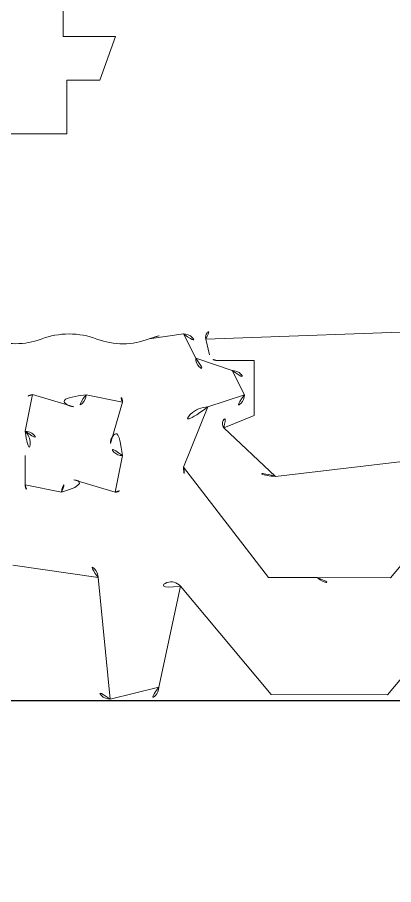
# Model space of a CAD drawing. Header units: metres. Extents: x 1838950 to 1842843, y 5171318 to 5174224.
# Drawn here: x 1841217.87721 to 1841217.89266, y 5171402.74458 to 5171402.78018 of the extents above; entities that cross this region are included whole.
import ezdxf

# ---------------------------------------------------------------- set-up
doc = ezdxf.new("R2010")
doc.units = ezdxf.units.M
doc.header["$LTSCALE"] = 0.0254
doc.layers.add('00 CHAZAL Coupe A.5', color=7, linetype='Continuous', lineweight=18)

# ---------------------------------------------------------------- blocks, each defined once
blk = doc.blocks.new('Groupe-1964-1')
at = {"layer": '00 CHAZAL Coupe A.5', "color": 7, "linetype": 'Continuous', "lineweight": 18, "flags": 128}
for points in [[(1841217.876101, 5171402.76697, 0.179971), (1841217.878193, 5171402.766976, -0.181818), (1841217.880481, 5171402.766973, 0.185031), (1841217.882627, 5171402.766984, -0.093305), (1841217.883718, 5171402.767188), (1841217.884037, 5171402.767188, -0.414214), (1841217.884536, 5171402.766687), (1841217.884536, 5171402.766187, 0.414214), (1841217.885035, 5171402.765686), (1841217.886035, 5171402.765685, -0.414217), (1841217.886535, 5171402.765185), (1841217.886534, 5171402.764685, -0.414218), (1841217.886033, 5171402.764185), (1841217.885033, 5171402.764186, 0.414216), (1841217.884032, 5171402.763188), (1841217.884031, 5171402.761721, 0.176394), (1841217.884264, 5171402.761078), (1841217.887526, 5171402.757184), (1841217.889526, 5171402.757181, 0.4), (1841217.890526, 5171402.75718), (1841217.892525, 5171402.757178), (1841217.895796, 5171402.761065, 0.176394)], [(1841217.896142, 5171402.756817), (1841217.892407, 5171402.752378), (1841217.887633, 5171402.752384), (1841217.883908, 5171402.756831, 0.700111), (1841217.883025, 5171402.75651), (1841217.88302, 5171402.752689, -0.414214), (1841217.88252, 5171402.752189), (1841217.88102, 5171402.752191, -0.414214), (1841217.88052, 5171402.752692), (1841217.880526, 5171402.757192, 0.414214), (1841217.880026, 5171402.757692), (1841217.877026, 5171402.757696, 0.414214)]]:
    blk.add_lwpolyline(points, format="xyb", dxfattribs=at)
blk.add_lwpolyline([(1841217.877531, 5171402.762195), (1841217.87753, 5171402.760995, 0.414211), (1841217.87783, 5171402.760695), (1841217.87903, 5171402.760693, -0.414213), (1841217.87953, 5171402.761193, -0.414213), (1841217.88003, 5171402.760692), (1841217.88123, 5171402.760691, 0.414213), (1841217.88153, 5171402.76099), (1841217.881531, 5171402.76219, -0.414214), (1841217.881032, 5171402.762691, -0.414214), (1841217.881532, 5171402.76319), (1841217.881534, 5171402.76439, 0.414211), (1841217.881234, 5171402.764691), (1841217.880034, 5171402.764692, -0.414214), (1841217.879533, 5171402.764193, -0.414214), (1841217.879034, 5171402.764693), (1841217.877834, 5171402.764695, 0.414211), (1841217.877534, 5171402.764395), (1841217.877532, 5171402.763195, -0.414214), (1841217.878032, 5171402.762694, -0.414214)], format="xyb", close=True, dxfattribs=at)
blk = doc.blocks.new('Groupe-1965-1')
at = {"layer": '00 CHAZAL Coupe A.5', "color": 7, "linetype": 'Continuous', "lineweight": 18, "flags": 128}
blk.add_lwpolyline([(1841217.885107, 5171402.766321), (1841217.884946, 5171402.766971, -0.487565), (1841217.885237, 5171402.767343), (1841217.894836, 5171402.767332, -0.487565), (1841217.895127, 5171402.76696), (1841217.894964, 5171402.76631, -0.34448), (1841217.894673, 5171402.766082), (1841217.893135, 5171402.766084), (1841217.893133, 5171402.763834), (1841217.894145, 5171402.763789, -0.585268), (1841217.894381, 5171402.763322), (1841217.893491, 5171402.761998, -0.249973), (1841217.892244, 5171402.761335), (1841217.887816, 5171402.76134, -0.249973), (1841217.886571, 5171402.762006), (1841217.885683, 5171402.763331, -0.585267), (1841217.88592, 5171402.763798), (1841217.886933, 5171402.763841), (1841217.886935, 5171402.766091), (1841217.885398, 5171402.766093, -0.34448)], format="xyb", close=True, dxfattribs=at)
at = {"layer": '00 CHAZAL Coupe A.5', "color": 7}
blk.add_blockref('Groupe-1964-1', (0, 0), dxfattribs=at)
blk = doc.blocks.new('Groupe-1966-1')
at = {"layer": '00 CHAZAL Coupe A.5', "color": 7, "linetype": 'Continuous', "lineweight": 5, "flags": 128}
blk.add_lwpolyline([(1841217.871349, 5171402.775397), (1841217.879249, 5171402.775397), (1841217.879249, 5171402.777597), (1841217.880594, 5171402.777597), (1841217.881249, 5171402.779397), (1841217.879099, 5171402.779397), (1841217.879099, 5171402.785697)], dxfattribs=at)
at = {"layer": '00 CHAZAL Coupe A.5', "color": 7}
blk.add_blockref('Groupe-1965-1', (0, 0), dxfattribs=at)

msp = doc.modelspace()

# ---------------------------------------------------------------- linework, layer by layer
at = {"layer": '00 CHAZAL Coupe A.5', "color": 7, "linetype": 'Continuous', "lineweight": 25, "flags": 128}
msp.add_lwpolyline([(1841216.795524, 5171402.752141), (1841217.935096, 5171402.752141), (1841217.935096, 5171402.739244), (1841216.795524, 5171402.739244)], close=True, dxfattribs=at)

# ---------------------------------------------------------------- block references
at = {"layer": '00 CHAZAL Coupe A.5', "color": 7}
msp.add_blockref('Groupe-1966-1', (0, 0), dxfattribs=at)

doc.saveas('drawing.dxf')
